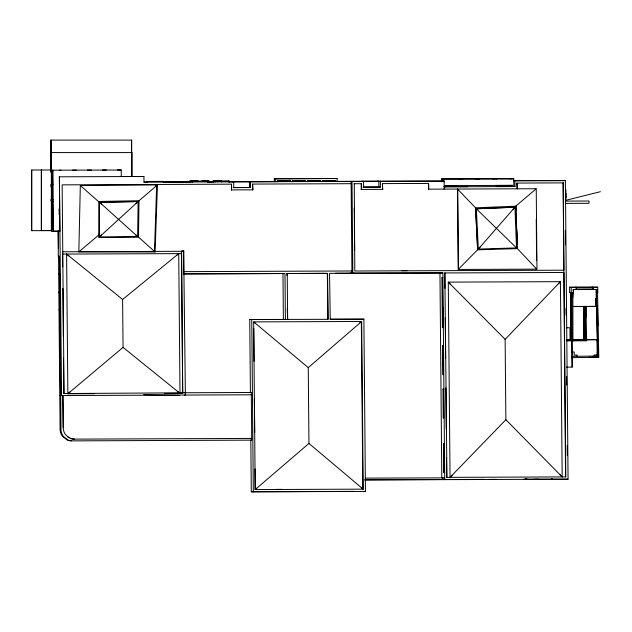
<?xml version="1.0" encoding="UTF-8"?>
<svg xmlns="http://www.w3.org/2000/svg" width="632" height="632" viewBox="0 0 632 632"><rect width="100%" height="100%" fill="white"/><g stroke="black" fill="none" stroke-linecap="round" stroke-linejoin="round"><path stroke-width="0.95" d="M60.577 382.36L61.004 429.428A11.708 11.708 0 0 0 63.382 436.412L68.019 440.014A11.021 11.021 0 0 0 72.317 440.867L251.733 440.149L251.307 392.488L250.391 392.44L249.735 319.516L285.395 319.484L284.985 273.545L183.762 273.933L183.659 251.054L185.389 395.111L184.283 395.055M138.993 200.668L138.495 237.182L98.734 237.569L98.79 201.426M101.602 234.986L99.453 236.913L138.147 201.545L99.564 202.287L99.453 236.913L137.602 236.55L138.147 201.545L99.564 202.287L101.705 204.199M78.826 251.868L80.319 185.516L157.455 184.907L155.077 251.963L78.826 251.868L99.161 234.677M155.543 186.345L155.598 184.425L156.681 184.473L154.485 251.425L153.402 251.378M516.51 247.91L476.354 208.789L514.962 207.185L478.321 249.071L516.51 247.91L514.962 207.185L476.354 208.789L478.321 249.071L480.281 246.867M513.066 209.39L514.962 207.185M505.134 339.329L560.418 281.667L448.286 282.117L450.047 477.358L505.861 419.727L505.134 339.329L448.286 282.117L450.355 284.21M558.388 283.776L560.418 281.667L562.18 476.907L560.11 474.814M450.047 477.358L452.078 475.248M458.208 269.445L477.571 249.806L517.442 248.629L515.759 206.158L536.244 188.747L536.963 269.145L458.208 269.445L457.489 189.047L475.596 207.857L477.642 249.845L475.525 207.817L515.831 206.198M135.999 203.543L138.147 201.545M363.179 489.152L308.945 443.435L308.258 367.634L361.67 321.475L363.179 489.152L255.202 489.571L255.012 468.857M359.853 322.739L361.338 321.459L362.847 489.136L361.338 487.864M255.194 323.157L253.693 321.885L255.202 489.571L256.687 488.283M255.202 489.571L308.945 443.435M138.1 201.521L157.455 184.907M66.597 254.064L122.616 299.497L123.05 347.363L67.861 393.807L66.597 254.064L68.888 255.913M176.478 255.486L178.73 253.614L179.994 393.357L164.257 393.42M70.112 391.935L67.861 393.807L94.413 393.697M122.616 299.497L178.73 253.614M565.482 200.407L600.4 191.686M123.05 347.363L179.994 393.357L182.695 393.057L181.416 251.307L183.659 251.054M181.416 251.307L183.857 251.062M185.137 392.82L63.832 393.531L63.516 358.178M180.831 182.071C182.443 181.953 178.493 181.653 181.898 181.787M179.709 182.079L178.69 182.079L181.898 182.063M184.821 182.048L185.366 182.04L183.217 181.795L185.358 181.771L183.027 182.055M185.058 182.055L181.597 181.795M98.853 201.466L139.064 200.707M173.002 182.095L180.365 182.071L170.253 181.834M173.445 182.095L170.332 181.834L170.727 182.103M176.786 181.819L178.082 182.087M174.235 181.826L173.713 182.087M181.289 182.063L181.819 182.071M182.198 182.063L184.204 182.063L180.697 181.795M177.315 182.079L178.635 182.079L177.845 181.803M180.634 181.787L180.12 182.063L180.831 181.795M573.169 289.582L573.477 292.695L573.169 289.582L597.493 289.488L598.781 357.262L571.439 357.657M586.172 331.879L586.615 339.732L585.967 306.417L584.916 306.433L585.556 339.747L597.106 339.558M585.682 306.52L597.517 306.354M596.347 339.661L598.164 339.661M571.391 356.385L597.706 356.006L596.434 289.503L596.308 306.37L572.758 306.465M196.56 180.981L196.149 180.989M209.097 181.937L209.437 181.692M192.049 181.005L192.42 180.997M214.92 180.918L213.49 180.926L213.49 181.945M172.615 181.834L171.391 182.111M176.636 182.079L173.784 181.819L174.274 182.095M165.805 182.127C166.097 181.558 164.518 182.308 165.521 181.85M175.443 181.819L173.097 182.103L173.531 181.826M211.846 181.684L210.211 181.684L213.719 181.676M165.379 182.127L166.121 182.119L165.797 181.85M169.826 182.111L172.394 182.095M202.532 180.973L202.027 180.965L204.16 180.965M167.583 181.842L166.39 181.85L166.88 182.119M176.123 182.079L175.656 182.095M166.769 181.842L166.872 181.842M175.214 181.826L174.882 182.095M182.537 182.063L182.356 181.787M167.583 182.119L167.069 182.119M210.725 181.684L210.559 181.684M175.104 181.819L173.065 182.095L173.603 182.103M177.56 182.079L177.079 181.811M208.813 181.961L207.557 181.969M194.127 181.005L197.8 180.981M169.36 181.834L169.945 181.834C167.662 181.969 170.743 182.221 169.597 182.111M176.905 181.819L177.347 181.819M179.259 181.811L179.646 182.079M183.027 181.787L182.656 181.787M185.247 181.779L184.489 182.063M208.9 181.692L209.611 181.684M211.688 181.676L211.278 181.937M210.282 181.937L211.846 181.929M213.418 181.186L213.008 181.676M203.299 180.957L201.987 180.965M206.38 180.957L209.097 180.942L205.7 180.957M215.472 180.91L214.627 180.918M218.625 180.902L219.051 180.902L217.937 180.902M203.204 180.957L204.089 180.957M215.038 180.91L216.136 180.91M170.332 181.834L171.288 181.834M183.146 181.795L184.062 182.063M168.128 181.842L185.413 182.063M180.539 181.795L183.533 181.795L183.146 182.071M184.797 181.787L185.326 181.771M171.154 182.111L172.741 182.103L172.244 181.826M175.617 182.095L176.004 181.819M168.128 182.119L169.337 182.111M170.253 182.111L178.469 182.079M180.539 182.071L183.312 182.055M495.954 185.445L512.686 185.366L512.694 186.519L496.705 186.59M286.944 275.473L286.928 273.522L325.322 273.34M286.928 273.522L327.597 273.348L328.008 319.31L249.735 319.516M473.321 479.546L478.313 479.522L477.792 479.498M533.519 479.309L538.511 479.285L537.998 479.254M52.108 171.849L52.274 184.947L51.871 184.923L51.682 171.833L51.153 171.801L51.145 170.198L121.21 170.016L121.273 176.557M121.439 176.462L143.938 176.486L143.993 182.221L249.877 181.763L249.932 187.507L233.113 187.578M53.42 229.084L51.674 228.997L51.69 231.162L59.866 231.249L59.376 176.81L143.938 176.486M274.288 178.722L275.283 178.769L275.307 181.645L274.312 181.589L274.288 178.722L277.258 178.761M276.832 178.738L292.221 178.698M291.802 178.682L307.192 178.643M306.765 178.619L322.154 178.58M321.728 178.564L337.069 178.524L337.093 181.4M275.283 178.769L337.069 178.524M441.46 181.858L441.436 178.975L445.212 179.03M444.399 178.99L462.671 178.982M461.455 178.919L479.728 178.911M478.519 178.856L496.784 178.848M495.575 178.785L513.777 178.785L513.84 186.48L514.969 186.535L514.922 180.792L513.792 180.736M441.436 178.975L513.777 178.785M198.211 180.973L189.632 181.013L189.64 182.024M203.939 180.957L207.738 180.942L205.542 180.95M215.868 180.91L221.382 180.894L221.39 181.913M190.074 181.013L194.332 180.997M218.577 180.894L220.679 180.894M146.498 181.431L146.924 182.142L146.498 181.431L162.977 181.424L163.404 182.127M191.93 181.305L192.357 182.016L191.93 181.305L207.391 181.242L207.81 181.953M213.569 181.218L213.987 181.929L213.569 181.218L229.021 181.155L229.448 181.866L229.021 181.155M277.44 180.965L277.796 181.668L277.44 180.965L290.617 180.926L290.278 181.597M292.403 180.902L292.758 181.613L292.403 180.902L305.24 180.855L305.596 181.558M307.365 180.847L307.721 181.55L307.365 180.847L320.203 180.792L320.558 181.502L320.203 180.792M322.336 180.784L322.691 181.487L322.336 180.784L335.165 180.728L335.521 181.439L363.542 181.4L363.59 187.143L380.409 187.072L380.361 181.329L377.446 181.179M147.943 181.502L147.532 182.174L147.525 181.479L163.396 181.439M192.349 181.329L207.802 181.266M213.987 181.242L229.44 181.179M277.788 180.981L290.617 180.926M292.75 180.918L305.588 180.87M307.721 180.863L320.55 180.807M322.683 180.799L335.521 180.752M168.531 181.842L167.82 182.111M209.374 181.684L210.598 181.937M143.938 182.111L146.893 182.103M163.656 182.032L190.272 181.929M210.432 181.684L209.99 181.937M211.048 181.684L211.997 181.676M228.713 181.771L233.698 181.866L233.745 187.609L250.572 187.538L250.517 181.803L248.495 181.692M232.221 181.787L278.254 181.629M290.017 181.582L292.964 181.574M305.714 181.518L307.673 181.51M320.424 181.463L322.383 181.455M361.172 181.273L444.28 181.076L444.083 189.102M513.95 180.634L565.379 180.594L568.073 479.198L364.498 479.917M250.517 181.803L378.829 181.25L378.884 186.993L362.997 187.056M380.361 181.329L444.28 181.076M514.922 180.792L565.379 180.594M184.892 182.048L183.73 182.055M190.082 182.024L191.038 182.024M231.478 184.173L231.525 189.916L231.478 184.173L62.157 184.852L64.037 393.538M252.579 184.078L252.832 189.829L252.579 184.078L351.139 183.691L351.123 181.4M354.015 183.715L361.314 183.707L361.37 189.442L361.314 183.707M382.36 183.604L382.676 189.363L382.36 183.604L428.599 183.438L428.654 189.173L428.599 183.438M516.921 183.067L517.237 188.826L516.921 183.067L563.681 182.877M445.22 186.764L445.157 185.611L457.236 185.595M445.157 185.611L512.686 185.366M443.941 186.653L467.712 186.709M511.881 186.487L513.84 186.48M444.328 186.819L514.969 186.535M231.328 189.908L252.832 189.829M361.109 189.434L382.676 189.363M428.385 189.166L535.976 188.731M565.601 201.102L589.008 201.008L589.024 203.307L565.616 203.401M51.69 231.162L59.866 231.249M62.758 251.789L182.909 251.299M62.686 266.846L62.576 254.08L181.439 253.606M58.081 231.13L58.31 256.158L59.732 259.752M402.055 270.67L406.945 270.646M183.604 271.642L351.929 270.978L351.953 273.277L329.541 273.348L330.252 319.302L363.89 319.168L365.446 491.443L251.291 491.791L250.825 440.109L251.733 440.149M565.545 476.899L563.159 182.893L563.942 270.18L354.797 271.002L354.276 183.73M183.32 273.853L284.242 273.506L282.962 273.443L283.373 319.381M335.505 273.229L442.858 272.961L444.723 479.688M349.93 273.174L442.858 272.961M446.508 457.687L446.682 477.373L565.806 476.907L563.965 272.487L444.841 272.945L446.942 477.389M441.934 277.748L442.44 277.772L442.89 327.613L442.384 327.589L441.934 277.748L442.945 277.74M569.598 287.228L571.186 287.307L571.233 292.703L569.645 292.624L569.598 287.228L576.455 287.284L576.194 289.567M575.302 287.228L597.738 287.204L597.785 292.6L596.189 292.592M571.186 287.307L597.738 287.204M576.179 287.276L576.194 288.998L593.401 288.942L593.409 289.519L592.539 289.472L592.539 288.895L593.401 288.942M59.542 292.071L58.855 292.024L59.574 293.809M569.645 292.624L571.328 292.616M570.396 292.663L573.477 292.695M330.149 319.192L363.89 319.168M361.67 321.475L253.693 321.885L308.258 367.634M442.384 327.589L443.395 327.581M566.438 327.779L569.961 327.763L570.064 339.021M566.738 339.771L572.94 339.763L572.884 292.695L571.526 292.679L571.605 339.818L572.963 339.834M596.648 339.676L597.698 339.668M566.62 339.818L573.801 339.811L573.809 340.846L573.508 339.795L597.035 339.755L597.169 354.979M566.24 340.372L571.928 340.356L572.165 367.105L566.477 367.129M566.92 340.869L586.622 340.79L586.322 339.803M442.566 345.728L443.072 345.759L443.332 374.697L442.827 374.673L442.566 345.728L443.577 345.728M571.913 351.977L574.156 351.969L574.18 355.065L577.206 355.058L577.221 356.582M588.89 357.27L598.465 357.27L598.409 351.866M442.985 389.13L443.49 389.162L443.751 418.1L443.245 418.076L442.985 389.13L443.988 389.13M184.994 392.756L251.307 392.488M251.323 394.787L60.474 395.553L59.44 256.205L58.31 256.158M67.656 436.791L70.247 438.284A11.021 11.021 0 0 0 74.505 439.129L251.718 438.426L250.809 438.379M443.482 443.506L443.988 443.53L444.249 472.475L443.743 472.444L443.482 443.506L444.486 443.498L444.612 457.007M443.743 472.444L444.746 472.444M365.264 478.124L442.977 477.879L442.993 479.601M528.455 479.325L525.216 479.309M365.288 479.846L484.42 479.372M495.812 479.372L489.081 479.404L489.531 479.427M523.802 479.214L568.073 479.198M276.018 489.389L281.888 489.366M251.291 491.791L353.588 491.38M177.474 181.811L177.284 182.087M172.489 182.103L171.746 181.834L172.038 182.103M173.445 181.819L173.934 182.095M182.071 182.055L181.653 181.787L182.04 182.071M467.19 479.57L465.002 479.546M51.058 152.581L131.954 152.581L131.954 176.249M51.074 230.664L31.6 230.664L31.6 170L51.216 170L51.216 152.581M585.058 321.135L585.058 339.724L583.692 339.708L583.692 306.441L585.05 306.457L585.05 308.416M583.692 306.56L571.589 306.552M572.679 339.708L583.692 339.708M143.638 394.692L179.061 395.363M509.676 178.698L511.407 178.785M492.62 178.769L494.358 178.856M475.556 178.832L477.302 178.927M458.5 178.903L460.246 178.99M512.244 186.495L512.694 186.519M565.861 189.655L565.948 199.428M334.036 178.485L334.984 178.532M319.073 178.54L320.021 178.587M304.103 178.603L305.058 178.651M119.432 169.921L121.21 170.016M289.14 178.659L290.088 178.714M117.402 169.929L119.132 170.016M102.431 169.992L104.169 170.079M104.564 169.984L106.302 170.071M89.602 170.04L91.34 170.126M87.469 170.048L89.215 170.142M351.139 183.691L351.929 270.978M74.631 170.103L76.377 170.19M72.506 170.111L74.252 170.198M59.669 170.158L61.012 170.229M378.837 186.993L380.409 187.072M51.145 170.198L52.922 170.285L53.475 231.273M565.932 197.729L565.964 193.424M52.906 171.896L51.761 171.833L51.871 184.923L51.271 184.892L51.287 186.503L52.243 186.551L52.409 199.649M162.424 181.384L161.705 181.424M59.376 176.81L61.588 395.608L59.787 395.498M250.572 187.538L249.877 187.507L249.83 181.763M155.251 184.41L156.681 184.473M52.29 184.947L53.025 184.986M52.29 186.551L53.072 229.068M53.159 199.688L52.006 199.625L51.887 186.535L51.935 199.625L51.405 199.594L51.421 201.205L51.95 201.229L52.069 214.327L51.54 214.295L51.555 215.907L52.085 215.931L52.195 229.021L52.156 215.939L53.301 215.994M53.167 201.292L52.021 201.237L52.14 214.327L53.286 214.39M536.702 269.129L517.379 248.589L517.3 246.622M591.797 287.133L593.108 287.204M596.932 292.553L597.785 292.6M572.624 297.309L572.916 292.695M58.697 274.154L59.606 274.201L59.724 287.37M584.624 306.417L585.05 306.457M585.967 306.417L585.888 317.264M583.692 306.441L583.976 339.724M570.657 306.56L570.949 339.842L570.538 292.648M328.008 319.31L327.297 273.332M59.013 309.893L59.921 309.941M585.556 339.747L584.639 307.397M586.622 340.79L586.322 339.716M571.928 340.356L572.165 367.105M597.706 356.006L596.466 306.37M598.781 357.262L592.429 357.191L594.159 357.285L594.143 354.987L597.351 354.971L597.319 351.874M59.337 345.633L60.245 345.68L60.356 357.902M60.411 363.55L59.495 363.503L60.222 365.288M59.661 381.373L60.569 381.42M182.695 393.057L181.621 251.315M63.232 427.698L62.9 395.537L63.232 427.698A11.708 11.708 0 0 0 65.57 434.682L68.928 437.621M74.505 439.137L74.544 439.137A11.021 11.021 0 0 1 70.247 438.276M476.275 479.451L476.71 479.475M444.707 477.966L441.792 477.816L439.951 272.811M451.493 479.554L451.927 479.577M364.095 491.372L365.446 491.443M177.703 391.508L179.994 393.357M80.319 185.516L98.79 201.813M138.361 236.992L155.077 251.963M99.564 202.287L137.602 236.55L135.43 234.583M505.861 419.727L562.18 476.907M60.261 330.441L59.179 327.763L60.087 327.81L59.937 311.821M515.949 211.001L515.759 206.158L515.949 211.096M516.028 212.945L516.597 227.473M516.668 229.408L517.237 243.936M516.02 213.071L516.589 227.868M516.66 229.843L517.189 243.66M597.556 308.313L597.896 325.946M598.18 340.64L598.496 357.246M596.142 289.488L596.426 304.49M596.434 289.503L596.466 292.608M595.66 298.478L595.723 305.375M572.639 292.687L572.679 297.609M570.822 292.656L570.949 306.575M565.324 230.388L565.45 244.861M566.011 308.321L566.067 315.068M566.588 376.388L566.667 385.07M567.22 445.528L567.307 455.174M551.878 478.487L551.878 479.174L551.428 478.464M536.252 219.13L536.623 260.305M525.974 478.59L525.974 479.277L525.524 478.566M457.75 189.063L458.477 269.453M445.615 185.634L445.623 186.788M444.841 272.613L444.983 288.366M445.244 317.896L445.607 358.257M445.876 387.787L446.247 429.136M443.222 179.061L443.245 181.953M443.222 308.037L443.348 322.699M354.236 208.236L354.615 250.406M352.016 181.447L352.838 273.324M287.228 273.538L287.639 319.476L287.244 308.708M253.748 328.79L254.048 361.346M254.38 398.824L254.688 432.359M251.757 319.618L253.314 491.894M228.855 181.811L228.436 181.1L228.444 181.787M207.391 181.242L207.391 181.929M62.884 288.453L63.319 336.572M59.092 208.75L59.139 214.367M58.302 230.656L58.46 248.313M58.531 256.158L60.095 429.381A11.708 11.708 0 0 0 62.473 436.364L67.111 439.967A11.021 11.021 0 0 0 71.408 440.82M52.503 171.872L52.669 184.971M52.369 201.252L52.535 214.351M52.503 215.954L52.669 229.045M593.124 288.927L593.132 289.503M571.81 292.695L571.889 339.834M217.89 180.91L217.898 181.921M215.631 181.937L215.623 180.918L212.763 180.926L212.771 181.945M131.788 152.581L131.788 176.249M131.693 152.905L131.693 140.107L50.892 140.107L50.892 170M131.527 140.107L131.527 152.905M51.334 152.581L51.334 230.49L41.293 230.49L41.293 170M51.074 140.107L51.074 172.591M51.074 184.402L51.168 187.096M51.168 198.93L51.074 201.134M50.908 140.107L50.908 170.624M41.459 170L41.459 230.49M31.766 170L31.766 230.664M187.451 181.242L187.356 182.048L187.451 181.242"/></g></svg>
